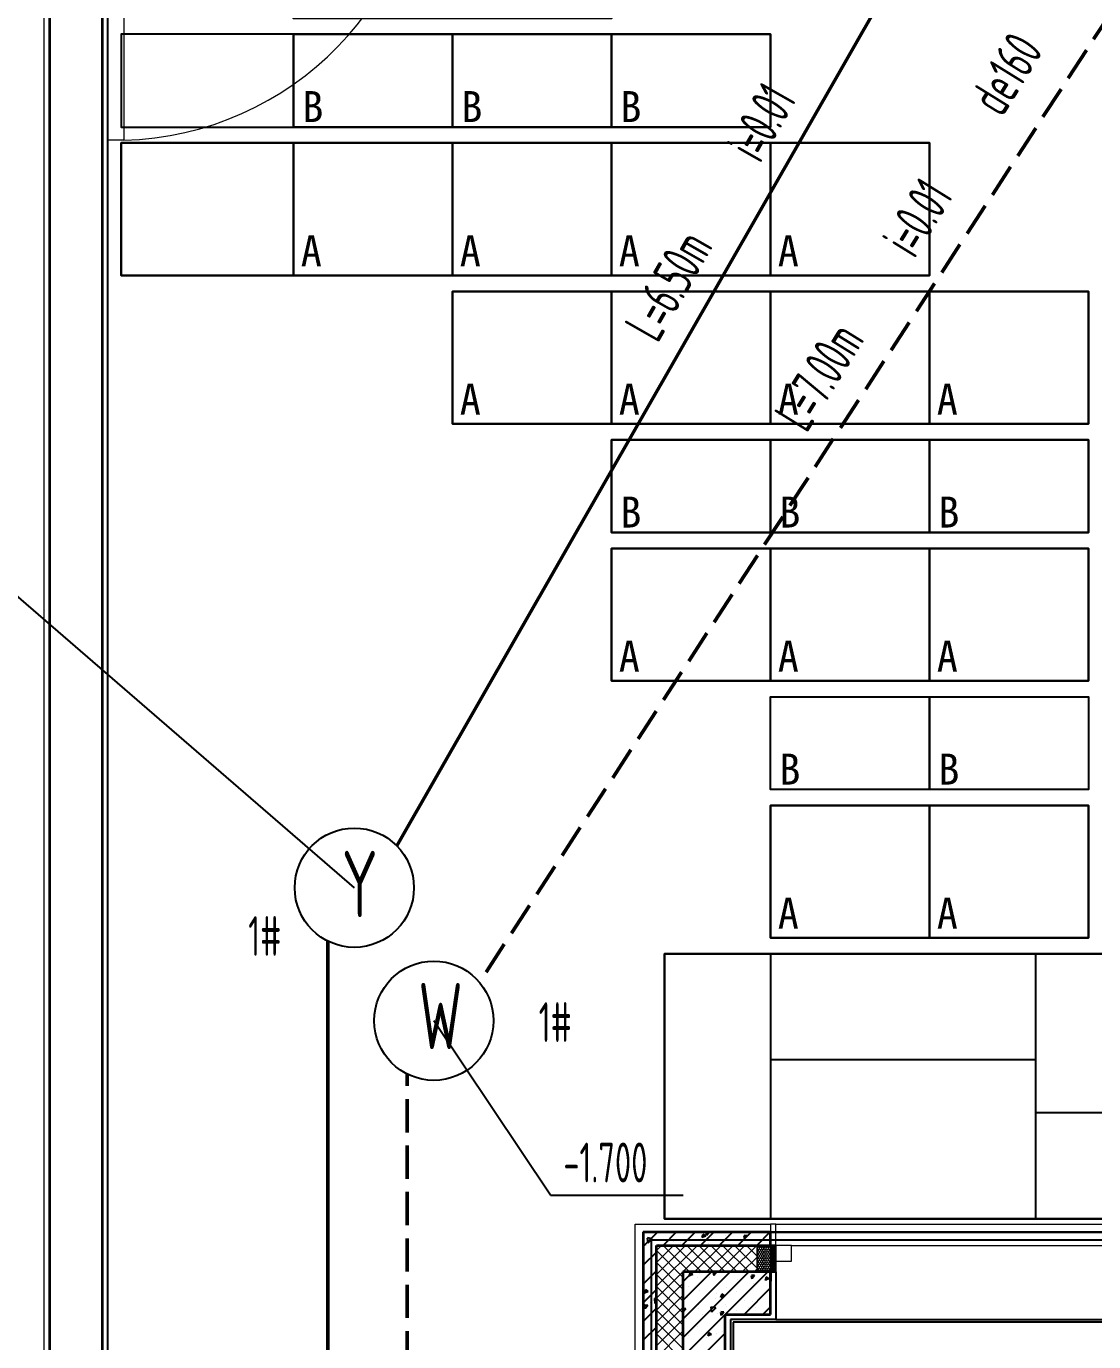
# Model space of a CAD drawing. Header units: inches. Extents: x 143994 to 247866, y 243815 to 272761.
# Drawn here: x 148018 to 152046, y 260073 to 265036 of the extents above; entities that cross this region are included whole.
import ezdxf

# ---------------------------------------------------------------- set-up
doc = ezdxf.new("R2010")
doc.units = ezdxf.units.IN
doc.header["$LTSCALE"] = 1000
doc.header["$MEASUREMENT"] = 0
doc.linetypes.add('DASH', pattern=[0.35, 0.25, -0.1])
doc.layers.get('DEFPOINTS').update_dxf_attribs({"color": 62})
for name, color, linetype in [('0-dim', 90, 'Continuous'), ('0-fm', 30, 'Continuous'), ('0-pat', 252, 'Continuous'), ('0-word', 131, 'Continuous'), ('0-建筑1F', 127, 'Continuous'), ('00污水标注', 130, 'Continuous'), ('00雨水标注', 3, 'Continuous'), ('A-S-face(建筑粉刷线)', 136, 'Continuous'), ('A-Wall-Patn', 255, 'Continuous'), ('PUB_HATCH', 8, 'Continuous')]:
    doc.layers.add(name, color=color, linetype=linetype)
for name, color, linetype, lineweight in [('00污水管', 120, 'DASH', 50), ('00雨水管', 60, 'Continuous', 50), ('A-Flr-Door', 8, 'Continuous', 9), ('A-M-Paint-Sill', 173, 'Continuous', 9), ('A-M-Stone', 11, 'Continuous', 15), ('A-Wall', 254, 'Continuous', 35), ('MQ-HZ幕墙绘制', 6, 'Continuous', 13), ('W-保温层', 8, 'Continuous', 13)]:
    doc.layers.add(name, color=color, linetype=linetype, lineweight=lineweight)
doc.styles.add('ECADI', font='hzs.shx', dxfattribs={"width": 0.7, "bigfont": 'hztxt.shx'})
doc.styles.add('HS2', font='')
doc.styles.get("Standard").update_dxf_attribs({"font": 'arial.ttf'})
doc.styles.get('HS2').set_extended_font_data('SimHei')
doc.linetypes.add('Y_WATER_SUPPLY', pattern='A,3,-0.2,["Y",Standard,S=0.2,R=0,X=-0.1,Y=-0.05],-0.2', length=3.4)

# ---------------------------------------------------------------- blocks, each defined once
blk = doc.blocks.new('雨水井')
at = {"layer": '00雨水标注'}
blk.add_circle((632398.3, -242034.2), 225, dxfattribs=at)
at = {"layer": '00雨水标注', "style": 'ECADI', "width": 0.7}
blk.add_text('Y', height=250, dxfattribs=at).set_placement((632351.7, -242145))
blk = doc.blocks.new('QWQW8EF')
at = {"layer": '00污水标注'}
for q in [(630486.9, -500296.8), (631428.3, -500955.7)]:
    blk.add_line((630927.4, -500955.7), q, dxfattribs=at)
blk.add_circle((630486.9, -500296.8), 225, dxfattribs=at)
at = {"layer": '00污水管', "ltscale": 0.5}
for p, q in [((633904.2, -495168.8), (630659.3, -500152.2)), ((630386.9, -506493.1), (630386.9, -500498.4))]:
    blk.add_line(p, q, dxfattribs=at)
at = {"layer": '00雨水标注'}
blk.add_line((628881.5, -498666.7), (630186.9, -499795), dxfattribs=at)
at = {"layer": '00雨水管', "linetype": 'Y_WATER_SUPPLY', "ltscale": 0.5}
for p, q in [((630346.8, -499636.7), (632903.4, -495168.5)), ((630086.9, -508074.7), (630086.9, -499996.6))]:
    blk.add_line(p, q, dxfattribs=at)
at = {"layer": '00雨水标注'}
blk.add_blockref('雨水井', (-2211.3, -257760.8), dxfattribs=at)
at = {"layer": '00污水标注', "style": 'ECADI', "width": 0.7}
for s, p in [('de160', (632631.3, -496892)), ('i=0.01', (632300.8, -497425.9)), ('L=7.00m', (631893.6, -498083.6))]:
    blk.add_text(s, height=150, rotation=58.2373, dxfattribs=at).set_placement(p)
for s, height, p in [('1#', 150, (629786.7, -500052.3)), ('W', 250, (630429.2, -500404)), ('1#', 150, (630882.8, -500377.4)), ('-1.700', 150, (630975.7, -500906.8))]:
    blk.add_text(s, height=height, dxfattribs=at).set_placement(p)
at = {"layer": '00雨水标注', "style": 'ECADI', "width": 0.7}
for s, p in [('i=0.01', (631718.3, -497066.5)), ('L=6.50m', (631331.8, -497744.3))]:
    blk.add_text(s, height=150, rotation=60.3092, dxfattribs=at).set_placement(p)
blk = doc.blocks.new('$DorLib2D$00000001')
for p, q in [((0.45, 0.975), (0.5, 0.975)), ((0.45, 0), (0.45, 0.975)), ((0.5, 0), (0.5, 0.975)), ((0.5, 0), (0.45, 0))]:
    blk.add_line(p, q)
at = {"lineweight": 13}
blk.add_arc((0.475, 0), 0.975, 91.4693, 180, dxfattribs=at)
blk = doc.blocks.new('412414')
at = {"layer": '0-fm'}
blk.add_lwpolyline([(535831611.6, 4505973496.5), (535831386.6, 4505974470.9), (535833335.4, 4505974920.8), (535833560.3, 4505973946.4)], close=True, dxfattribs=at)
at = {"layer": '0-pat'}
for points in [[(535832945.6, 4505974830.8), (535833170.6, 4505973856.4)], [(535831971.3, 4505974605.8), (535832196.2, 4505973631.5)], [(535832061.2, 4505974216.1), (535833035.6, 4505974441)], [(535831521.6, 4505973886.2), (535832106.2, 4505974021.2)]]:
    blk.add_lwpolyline(points, dxfattribs=at)
blk = doc.blocks.new('A$C59605B1A')
blk.add_lwpolyline([(0, 0), (600, 0), (600, -500), (0, -500)], close=True)
at = {"layer": '0-word', "color": 4, "insert": (28, -348.4, 1123.8), "char_height": 116.7, "attachment_point": 1, "rotation": 360, "style": 'HS2'}
blk.add_mtext('A', dxfattribs=at)
blk = doc.blocks.new('A$C28520E4B')
blk.add_lwpolyline([(0, 0), (600, 0), (600, -350), (0, -350)], close=True)
at = {"layer": '0-word', "color": 4, "insert": (33.9, -214.5, 1123.8), "char_height": 116.7, "attachment_point": 1, "rotation": 360, "style": 'HS2'}
blk.add_mtext('B', dxfattribs=at)
blk = doc.blocks.new('A$C601F6EF9')
at = {"layer": '0-fm'}
for points in [[(-3000, 3970), (-1800, 3970), (-1800, 3470), (-3000, 3470)], [(-3000, 3060), (-1200, 3060), (-1200, 3410), (-3000, 3410)], [(-600, 3000), (-3000, 3000), (-3000, 2500), (-600, 2500)], [(-2400, 2440), (0, 2440), (0, 1940), (-2400, 1940)], [(0, 1880), (-1800, 1880), (-1800, 1530), (0, 1530)], [(-1800, 1470), (0, 1470), (0, 970), (-1800, 970)], [(0, 560), (-1200, 560), (-1200, 910), (0, 910)], [(-1200, 500), (0, 500), (0, 0), (-1200, 0)]]:
    blk.add_lwpolyline(points, close=True, dxfattribs=at)
at = {"layer": '0-pat'}
for name, p in [('A$C59605B1A', (-3000, 3970)), ('A$C59605B1A', (-2400, 3970)), ('A$C28520E4B', (-3000, 3410)), ('A$C28520E4B', (-2400, 3410)), ('A$C28520E4B', (-1800, 3410)), ('A$C59605B1A', (-3000, 3000)), ('A$C59605B1A', (-2400, 3000)), ('A$C59605B1A', (-1800, 3000)), ('A$C59605B1A', (-1200, 3000)), ('A$C59605B1A', (-2400, 2440)), ('A$C59605B1A', (-1800, 2440)), ('A$C59605B1A', (-1200, 2440)), ('A$C59605B1A', (-600, 2440)), ('A$C28520E4B', (-1800, 1880)), ('A$C28520E4B', (-1200, 1880)), ('A$C28520E4B', (-600, 1880)), ('A$C59605B1A', (-1800, 1470)), ('A$C59605B1A', (-1200, 1470)), ('A$C59605B1A', (-600, 1470)), ('A$C28520E4B', (-1200, 910)), ('A$C28520E4B', (-600, 910)), ('A$C59605B1A', (-1200, 500)), ('A$C59605B1A', (-600, 500))]:
    blk.add_blockref(name, p, dxfattribs=at)
blk = doc.blocks.new('144')
at = {"layer": 'MQ-HZ幕墙绘制'}
h = blk.add_hatch(dxfattribs=at)
h.set_pattern_fill('HONEY', color=127, scale=3, angle=-270)
h.set_pattern_definition([(90, (-380789.947, 2375.5446), (-4.124445, 7.14375), [4.7625, -9.525]), (210, (-380789.947, 2375.5446), (-4.124446478, -7.143749147), [4.7625, -9.525]), (150, (-380789.947, 2375.5446), (-8.248891478, 8.53e-07), [-9.525, 4.7625])])
h.paths.add_polyline_path([(631786.9, -379850.3), (631786.9, -379750.3), (631736.9, -379750.3), (631736.9, -379850.3)])
h = blk.add_hatch(dxfattribs=at)
h.set_pattern_fill('HEX', color=127, angle=-360, style=0)
h.set_pattern_definition([(360, (-93.9555, 920.9595), (4e-16, 1.649778), [0.9525, -1.905]), (120, (-93.9555, 920.9595), (-1.4287496586, -0.824889), [0.9525, -1.905]), (60, (-93.003, 920.9595), (-1.4287496586, 0.824889), [0.9525, -1.905])])
h.paths.add_polyline_path([(631786.9, -379753.3), (631786.9, -379847.3), (631803.9, -379847.3), (631803.9, -379753.3)])
at = {"layer": 'A-M-Stone', "color": 127}
for p, q in [((631276.9, -382530.3), (631276.9, -379670.3)), ((631276.9, -379670.3), (631786.9, -379670.3))]:
    blk.add_line(p, q, dxfattribs=at)
at = {"layer": 'A-S-face(建筑粉刷线)', "color": 127}
for p, q in [((631786.9, -380030.3), (631636.9, -380030.3)), ((631636.9, -380030.3), (631636.9, -381650.3))]:
    blk.add_line(p, q, dxfattribs=at)
blk.add_lwpolyline([(631806.9, -379850.3), (631806.9, -380030.3), (631786.9, -380030.3)], dxfattribs=at)
at = {"layer": 'A-Wall', "color": 127}
for p, q in [((631786.9, -379700.3), (631306.9, -379700.3)), ((631306.9, -379700.3), (631306.9, -382530.3)), ((631786.9, -379750.3), (631786.9, -379700.3)), ((631356.9, -379750.3), (631786.9, -379750.3)), ((631356.9, -382530.3), (631356.9, -379750.3)), ((631456.9, -379850.3), (631456.9, -382530.3)), ((631786.9, -379850.3), (631456.9, -379850.3)), ((631786.9, -380010.3), (631786.9, -379850.3)), ((631616.9, -382530.3), (631616.9, -380010.3)), ((631616.9, -380010.3), (631786.9, -380010.3))]:
    blk.add_line(p, q, dxfattribs=at)
at = {"layer": 'MQ-HZ幕墙绘制', "color": 127}
for p, q in [((631806.9, -379670.3), (631786.9, -379670.3)), ((631786.9, -379670.3), (631786.9, -379750.3)), ((631806.9, -379750.3), (631806.9, -379670.3)), ((631786.9, -379750.3), (631806.9, -379750.3)), ((631866.9, -379750.3), (631806.9, -379750.3)), ((631806.9, -379750.3), (631806.9, -379810.3)), ((631866.9, -379750.3), (633056.9, -379750.3)), ((631866.9, -379810.3), (631866.9, -379750.3)), ((631806.9, -379810.3), (631866.9, -379810.3))]:
    blk.add_line(p, q, dxfattribs=at)
blk.add_lwpolyline([(631806.9, -379670.3), (633066.9, -379670.3)], dxfattribs=at)
blk.add_lwpolyline([(631786.9, -379850.3), (631786.9, -379750.3), (631736.9, -379750.3), (631736.9, -379850.3)], close=True, dxfattribs=at)
at = {"layer": 'MQ-HZ幕墙绘制', "color": 127, "lineweight": -3}
blk.add_lwpolyline([(631806.9, -379850.3), (631806.9, -379750.3), (631789.9, -379750.3), (631789.9, -379750.3), (631786.9, -379750.3), (631786.9, -379753.3), (631803.9, -379753.3), (631803.9, -379847.3), (631786.9, -379847.3), (631786.9, -379883.3), (631789.9, -379883.3), (631789.9, -379850.3), (631806.9, -379850.3)], dxfattribs=at)
at = {"layer": 'PUB_HATCH', "color": 127, "linetype": 'Continuous'}
for p, q in [((631361.2, -379700.3), (631306.9, -379754.5)), ((631322.6, -379722.5), (631324.8, -379741.5)), ((631340.7, -379724.9), (631322.9, -379722.2)), ((631340.7, -379724.9), (631325.1, -379741.2)), ((631339.4, -379735), (631339.4, -379735)), ((631431.9, -379700.3), (631381.9, -379750.3)), ((631402.5, -379700.3), (631402.6, -379700.7)), ((631422.3, -379736.5), (631422.3, -379736.5)), ((631502.6, -379700.3), (631452.6, -379750.3)), ((631490.7, -379729.2), (631490.7, -379729.2)), ((631573.3, -379700.3), (631523.3, -379750.3)), ((631525, -379722.5), (631525, -379722.5)), ((631532.5, -379709), (631528.5, -379721)), ((631542.8, -379715.2), (631528.8, -379720.6)), ((631542.8, -379715.2), (631532.8, -379708.5)), ((631543.8, -379700.7), (631546.1, -379713.2)), ((631556, -379701.2), (631545.1, -379700.3)), ((631556, -379701.2), (631546.4, -379712.7)), ((631566.5, -379719.2), (631566.5, -379719.2)), ((631644, -379700.3), (631594, -379750.3)), ((631616.5, -379712.6), (631616.5, -379712.6)), ((631628.9, -379707.5), (631628.9, -379707.5)), ((631714.7, -379700.3), (631664.7, -379750.3)), ((631687.2, -379713.2), (631689.5, -379725.8)), ((631699.4, -379713.8), (631687.5, -379712.7)), ((631699.4, -379713.8), (631689.8, -379725.3)), ((631704, -379733.1), (631704, -379733.1)), ((631785.4, -379700.3), (631735.4, -379750.3)), ((631356.9, -379775.2), (631306.9, -379825.2)), ((631314.3, -379752.4), (631314.3, -379752.4)), ((631321.3, -379749.4), (631321.3, -379749.4)), ((631364.4, -379745.8), (631364.4, -379745.8)), ((631446.2, -379739.5), (631446.2, -379739.5)), ((631552.9, -379744.1), (631552.9, -379744.1)), ((631659.7, -379748.6), (631659.7, -379748.6)), ((631311.8, -379824.7), (631311.8, -379824.7)), ((631318.9, -379815.9), (631318.9, -379815.9)), ((631354.1, -379793.1), (631354.1, -379793.1)), ((631356.9, -379846), (631306.9, -379896)), ((631313.9, -379883.2), (631313.9, -379883.2)), ((631316.4, -379882.5), (631316.4, -379882.5)), ((631342.6, -379864.1), (631342.6, -379864.1)), ((631776.9, -379850.3), (631456.9, -380170.2)), ((631706.2, -379850.3), (631456.9, -380099.5)), ((631635.4, -379850.3), (631456.9, -380028.8)), ((631564.7, -379850.3), (631456.9, -379958.1)), ((631494, -379850.3), (631456.9, -379887.4)), ((631461.2, -379877), (631461.2, -379877)), ((631483.9, -379854), (631479.8, -379866.1)), ((631494.1, -379860.2), (631480.1, -379865.6)), ((631494.1, -379860.2), (631484.1, -379853.5)), ((631511.3, -379870.4), (631511.3, -379870.4)), ((631520.1, -379855.6), (631520.1, -379855.6)), ((631556.1, -379873.1), (631556.1, -379873.1)), ((631571.5, -379851.1), (631573.8, -379863.7)), ((631583.7, -379851.7), (631571.8, -379850.6)), ((631583.7, -379851.7), (631574.1, -379863.2)), ((631595.1, -379887), (631595.1, -379887)), ((631637.6, -379853.7), (631637.6, -379853.7)), ((631662.9, -379877.6), (631662.9, -379877.6)), ((631711.7, -379867), (631711.7, -379867)), ((631715, -379863.7), (631717.3, -379876.2)), ((631727.2, -379864.2), (631715.2, -379863.2)), ((631727.2, -379864.2), (631717.6, -379875.7)), ((631771.3, -379870), (631767.2, -379882.1)), ((631781.5, -379876.2), (631767.5, -379881.6)), ((631769.7, -379882.1), (631769.7, -379882.1)), ((631781.5, -379876.2), (631771.6, -379869.5)), ((631356.9, -379916.7), (631306.9, -379966.7)), ((631315.8, -379918.5), (631311.8, -379930.6)), ((631326, -379924.7), (631312, -379930.1)), ((631326, -379924.7), (631316.1, -379918)), ((631478.4, -379907.1), (631478.4, -379907.1)), ((631517.7, -379922.2), (631517.7, -379922.2)), ((631585, -379932.6), (631585, -379932.6)), ((631603.2, -379934.5), (631599.2, -379946.6)), ((631613.5, -379940.7), (631603.5, -379934)), ((631621.6, -379907.2), (631621.6, -379907.2)), ((631660.8, -379922.7), (631660.8, -379922.7)), ((631786.9, -379910.9), (631687.6, -380010.3)), ((631710.8, -379916.1), (631710.8, -379916.1)), ((631722.6, -379894.4), (631722.6, -379894.4)), ((631312.3, -379976.5), (631314.7, -379989)), ((631324.6, -379977), (631312.6, -379976)), ((631314, -379949.1), (631314, -379949.1)), ((631324.6, -379977), (631315, -379988.5)), ((631332.9, -379965.8), (631332.9, -379965.8)), ((631349.1, -379950.5), (631351.3, -379969.5)), ((631356.9, -379951.3), (631349.4, -379950.1)), ((631356.9, -379963.5), (631351.6, -379969.1)), ((631458.7, -379949.3), (631458.7, -379949.3)), ((631474.2, -379947.9), (631474.2, -379947.9)), ((631516.4, -379974.8), (631516.4, -379974.8)), ((631562.5, -379983.6), (631564.7, -380002.6)), ((631580.6, -379986), (631562.8, -379983.2)), ((631580.6, -379986), (631565, -380002.2)), ((631580.9, -379952.4), (631580.9, -379952.4)), ((631613.5, -379940.7), (631599.5, -379946.1)), ((631619.2, -379973.8), (631619.2, -379973.8)), ((631623.1, -379979.3), (631623.1, -379979.3)), ((631687.7, -379956.9), (631687.7, -379956.9)), ((631720.2, -379961), (631720.2, -379961)), ((631729.9, -379983.8), (631729.9, -379983.8)), ((631786.9, -379981.6), (631758.3, -380010.3)), ((631784.5, -379978.3), (631784.5, -379978.3)), ((631356.9, -379987.4), (631306.9, -380037.4)), ((631311.6, -380015.7), (631311.6, -380015.7)), ((631356, -380034.7), (631356, -380034.7)), ((631468, -379989.6), (631456.9, -379988.6)), ((631456.9, -379995.1), (631458.1, -380001.5)), ((631468, -379989.6), (631458.4, -380001)), ((631470.2, -380026.4), (631470.2, -380026.4)), ((631515.3, -379988.8), (631515.3, -379988.8)), ((631532.4, -380011.5), (631532.4, -380011.5)), ((631586.8, -380006.4), (631586.8, -380006.4)), ((631599.3, -380001.6), (631601.6, -380014.1)), ((631611.5, -380002.1), (631599.5, -380001.1)), ((631611.5, -380002.1), (631601.9, -380013.6)), ((631608.1, -380001.5), (631608.1, -380001.5)), ((631658.2, -379994.9), (631658.2, -379994.9)), ((631703.4, -379986.3), (631703.4, -379986.3)), ((631356.9, -380058.1), (631306.9, -380108.1)), ((631309.1, -380082.2), (631309.1, -380082.2)), ((631353.5, -380046.4), (631353.5, -380046.4)), ((631616.9, -380080.9), (631456.9, -380240.9)), ((631477.4, -380077), (631477.4, -380077)), ((631512.9, -380055.4), (631512.9, -380055.4)), ((631554.6, -380079.5), (631550.5, -380091.6)), ((631564.8, -380085.8), (631554.9, -380079.1)), ((631555.5, -380080.4), (631555.5, -380080.4)), ((631584.2, -380081.5), (631584.2, -380081.5)), ((631605.6, -380073.8), (631605.6, -380073.8)), ((631616.7, -380040.4), (631616.7, -380040.4)), ((631353.5, -380107), (631353.5, -380107)), ((631479.8, -380090.4), (631479.8, -380090.4)), ((631546.6, -380096.4), (631546.6, -380096.4)), ((631564.8, -380085.8), (631550.8, -380091.1)), ((631614.3, -380106.9), (631614.3, -380106.9))]:
    blk.add_line(p, q, dxfattribs=at)
at = {"layer": 'PUB_HATCH', "color": 127}
blk.add_line((631806.9, -380030.3), (633416.9, -380030.3), dxfattribs=at)
at = {"layer": 'W-保温层', "color": 127, "linetype": 'Continuous'}
for p, q in [((631556.2, -379750.3), (631356.9, -379949.6)), ((631511.3, -379750.3), (631356.9, -379904.6)), ((631466.4, -379750.3), (631356.9, -379859.7)), ((631421.5, -379750.3), (631356.9, -379814.8)), ((631376.6, -379750.3), (631356.9, -379769.9)), ((631356.9, -379770), (631456.9, -379870)), ((631382.1, -379750.3), (631482.1, -379850.3)), ((631427, -379750.3), (631527, -379850.3)), ((631471.9, -379750.3), (631571.9, -379850.3)), ((631601.1, -379750.3), (631501.1, -379850.3)), ((631516.8, -379750.3), (631616.8, -379850.3)), ((631646, -379750.3), (631546, -379850.3)), ((631561.7, -379750.3), (631661.7, -379850.3)), ((631690.9, -379750.3), (631590.9, -379850.3)), ((631606.6, -379750.3), (631706.6, -379850.3)), ((631735.8, -379750.3), (631635.8, -379850.3)), ((631651.5, -379750.3), (631736.9, -379835.7)), ((631696.4, -379750.3), (631736.9, -379790.8)), ((631356.9, -379814.9), (631456.9, -379914.9)), ((631736.9, -379794.1), (631680.7, -379850.3)), ((631356.9, -379859.8), (631456.9, -379959.8)), ((631736.9, -379839), (631725.6, -379850.3)), ((631456.9, -379894.5), (631356.9, -379994.5)), ((631356.9, -379904.7), (631456.9, -380004.7)), ((631456.9, -379939.4), (631356.9, -380039.4)), ((631356.9, -379949.6), (631456.9, -380049.6)), ((631456.9, -379984.3), (631356.9, -380084.3)), ((631356.9, -379994.5), (631456.9, -380094.5)), ((631456.9, -380029.2), (631356.9, -380129.2)), ((631356.9, -380039.4), (631456.9, -380139.4)), ((631456.9, -380074.1), (631356.9, -380174.1)), ((631356.9, -380084.3), (631456.9, -380184.3))]:
    blk.add_line(p, q, dxfattribs=at)
at = {"layer": 'W-保温层', "color": 127}
for p, q in [((631736.9, -379750.3), (631356.9, -379750.3)), ((631356.9, -379750.3), (631356.9, -382480.3)), ((631736.9, -379850.3), (631736.9, -379750.3)), ((631456.9, -382480.3), (631456.9, -379850.3)), ((631456.9, -379850.3), (631736.9, -379850.3))]:
    blk.add_line(p, q, dxfattribs=at)

msp = doc.modelspace()

# ---------------------------------------------------------------- linework, layer by layer
at = {"layer": '0-fm'}
for points in [[(149025.62, 265006.1), (148375.62, 265006.1), (148375.62, 264656.1), (149025.62, 264656.1)], [(149025.62, 264596.1), (148375.62, 264596.1), (148375.62, 264096.1), (149025.62, 264096.1)]]:
    msp.add_lwpolyline(points, close=True, dxfattribs=at)
at = {"layer": 'A-M-Paint-Sill'}
msp.add_lwpolyline([(148325.62, 252901.1), (148325.62, 248596.11), (152865.62, 248596.11), (152865.62, 248596.11), (153105.62, 248596.11), (153105.62, 248356.11), (148085.62, 248356.11), (148085.62, 268296.1), (148325.62, 268296.1), (148325.62, 253101.1)], dxfattribs=at)
at = {"layer": 'A-Wall'}
msp.add_lwpolyline([(148105.62, 253201.1), (148305.62, 253201.1), (148305.62, 268276.1), (148105.62, 268276.1)], close=True, dxfattribs=at)
at = {"layer": 'A-Wall-Patn'}
for p, q in [((152505.62, 260456.1), (150375.62, 260456.1)), ((150375.62, 260456.1), (150375.62, 251096.1)), ((152855.62, 260146.1), (150685.62, 260146.1)), ((150685.62, 260146.1), (150685.62, 251406.1))]:
    msp.add_line(p, q, dxfattribs=at)
at = {"layer": 'A-Wall-Patn', "color": 11}
msp.add_lwpolyline([(150345.62, 253131.1), (150345.62, 260486.1), (152475.62, 260486.1), (152475.62, 264126.1), (156915.62, 264126.1), (156915.62, 264396.1), (157915.62, 264396.1), (157915.62, 260436.1), (159725.62, 260436.1), (159725.62, 264126.1), (165235.62, 264126.1), (165235.62, 258286.1), (166875.62, 258286.1), (166875.62, 261926.1), (172000.62, 261926.1), (172000.62, 262196.1), (173000.62, 262196.1), (173000.62, 261926.1), (177435.62, 261926.1), (177435.62, 258286.1), (179565.62, 258286.1), (179565.62, 250931.1)], dxfattribs=at)
at = {"layer": 'DEFPOINTS'}
for points in [[(148325.62, 253131.1), (148325.62, 265666.1), (149525.62, 265666.1), (149525.62, 265656.1), (150325.62, 265656.1), (150325.62, 267801.1), (157635.62, 267801.1)], [(154935.62, 263946.1), (152655.62, 263946.1), (152655.62, 263096.1), (152375.62, 263096.1), (152375.62, 263076.1), (152475.62, 263076.1), (152475.62, 260486.1), (150345.62, 260486.1), (150345.62, 253131.1)]]:
    msp.add_lwpolyline(points, dxfattribs=at)
for points in [[(150825.62, 265006.1), (148375.62, 265006.1), (148375.62, 264656.1), (150825.62, 264656.1)], [(148375.62, 264596.1), (151425.62, 264596.1), (151425.62, 264096.1), (148375.62, 264096.1)], [(152025.62, 264036.1), (149625.62, 264036.1), (149625.62, 263536.1), (152025.62, 263536.1)], [(150225.62, 263476.1), (152025.62, 263476.1), (152025.62, 263126.1), (150225.62, 263126.1)], [(152025.62, 263066.1), (150225.62, 263066.1), (150225.62, 262566.1), (152025.62, 262566.1)], [(150825.62, 262506.1), (152025.62, 262506.1), (152025.62, 262156.1), (150825.62, 262156.1)], [(152025.62, 262096.1), (150825.62, 262096.1), (150825.62, 261596.1), (152025.62, 261596.1)], [(150425.62, 261536.1), (152425.62, 261536.1), (152425.62, 260536.1), (150425.62, 260536.1)]]:
    msp.add_lwpolyline(points, close=True, dxfattribs=at)

# ---------------------------------------------------------------- block references
msp.add_blockref('QWQW8EF', (-480931.31, 761580.81))
at = {"xscale": -1, "rotation": 12.99999510190922}
msp.add_blockref('412414', (1535873831.57, -4269689396.9), dxfattribs=at)
at = {"layer": '0-dim'}
msp.add_blockref('A$C601F6EF9', (152025.62, 261596.1), dxfattribs=at)
at = {"layer": '0-建筑1F'}
msp.add_blockref('144', (-480961.31, 640186.38), dxfattribs=at)
at = {"layer": 'A-Flr-Door', "xscale": -1200, "yscale": -1200, "zscale": 100}
msp.add_blockref('$DorLib2D$00000001', (148925.62, 265776.1), dxfattribs=at)

doc.saveas('drawing.dxf')
